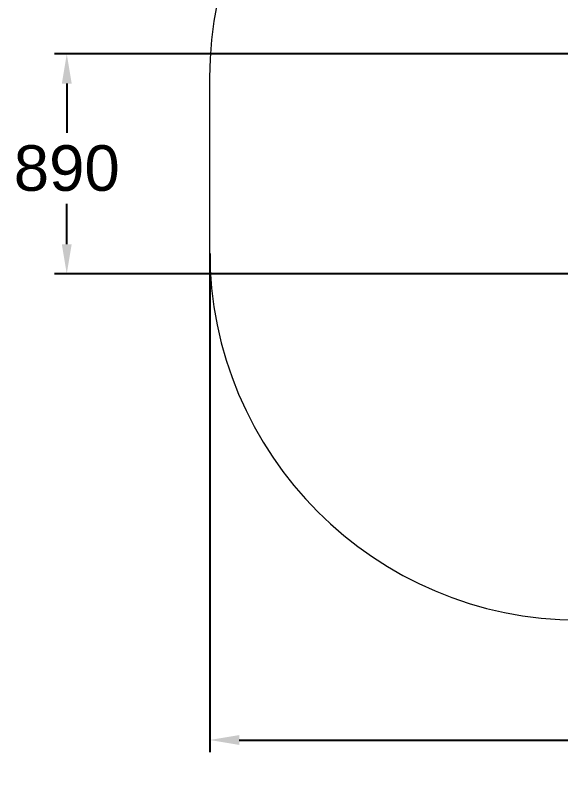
# Model space of a CAD drawing. Extents: x -3514 to 3672, y -2461 to 3671.
# Drawn here: x -3514 to -1294, y -2461 to 605 of the extents above; entities that cross this region are included whole.
import ezdxf

# ---------------------------------------------------------------- set-up
doc = ezdxf.new("R2010")
doc.units = 0
doc.header["$LTSCALE"] = 5
doc.header["$PDMODE"] = 33
doc.header["$PDSIZE"] = 20
doc.layers.get('Defpoints').update_dxf_attribs({"linetype": 'CONTINUOUS'})
doc.layers.add('Lg_area', color=4, linetype='CONTINUOUS')
doc.layers.add('Lg_dim', color=7, linetype='CONTINUOUS')
doc.styles.add('LG1', font='arial.ttf', dxfattribs={"height": 185})
doc.dimstyles.new('LG_DIM', dxfattribs={"dimtxt": 185, "dimasz": 120, "dimexe": 50, "dimexo": 1, "dimgap": 50, "dimtad": 0, "dimtih": 1, "dimtoh": 1, "dimdec": 0, "dimrnd": 10, "dimdsep": 46, "dimtxsty": 'LG1', "dimcen": 2.5, "dimclrt": 4, "dimadec": 4, "dimazin": 0, "dimtfac": 1, "dimtdec": 0, "dimtmove": 0, "dimatfit": 3, "dimfxl": 1, "dimtolj": 1, "dimtzin": 0, "dimarcsym": 0})

# ---------------------------------------------------------------- blocks, each defined once
blk = doc.blocks.new('*D4')
at = {"layer": 'Defpoints', "color": 0}
for p in [(-2722.2, -362.5), (2722.8, -362.5), (2722.8, -2339.6)]:
    blk.add_point(p, dxfattribs=at)
at = {"layer": 'Lg_dim', "color": 0, "lineweight": -2}
for p, q in [((-2722.2, -363.5), (-2722.2, -2389.6)), ((2722.8, -363.5), (2722.8, -2389.6)), ((-2602.2, -2339.6), (-417.4, -2339.6)), ((2602.8, -2339.6), (233.8, -2339.6))]:
    blk.add_line(p, q, dxfattribs=at)
at = {"layer": 'Lg_dim', "color": 0}
for points in [[(-2602.2, -2319.6), (-2602.2, -2359.6), (-2722.2, -2339.6)], [(2602.8, -2359.6), (2602.8, -2319.6), (2722.8, -2339.6)]]:
    blk.add_solid(points, dxfattribs=at)
at = {"layer": 'Lg_dim', "color": 4, "insert": (-91.8, -2339.6), "char_height": 185, "attachment_point": 5, "style": 'LG1'}
blk.add_mtext('\\A1;5440', dxfattribs=at)
blk = doc.blocks.new('*D7')
at = {"layer": 'Defpoints', "color": 0}
for p in [(-1245.9, 446.9), (-3303.4, -446), (-1246, -446)]:
    blk.add_point(p, dxfattribs=at)
at = {"layer": 'Lg_dim', "color": 0, "lineweight": -2}
for p, q in [((-1246.9, 446.9), (-3353.4, 446.9)), ((-3303.4, 326.9), (-3303.4, 126.8)), ((-3303.4, -326), (-3303.4, -162.1)), ((-1247, -446), (-3353.4, -446))]:
    blk.add_line(p, q, dxfattribs=at)
at = {"layer": 'Lg_dim', "color": 0}
for points in [[(-3283.4, 326.9), (-3323.4, 326.9), (-3303.4, 446.9)], [(-3323.4, -326), (-3283.4, -326), (-3303.4, -446)]]:
    blk.add_solid(points, dxfattribs=at)
at = {"layer": 'Lg_dim', "color": 4, "insert": (-3303.4, -17.6), "char_height": 185, "attachment_point": 5, "style": 'LG1'}
blk.add_mtext('\\A1;890', dxfattribs=at)

msp = doc.modelspace()

# ---------------------------------------------------------------- linework, layer by layer
at = {"layer": 'Lg_area', "color": 83, "linetype": 'Continuous', "lineweight": 0}
msp.add_line((-2722.5, 351), (-2722.5, -351), dxfattribs=at)
for centre, start, end in [((-1221.5, 351), 90, 180), ((-1221.5, -351), 180, 270)]:
    msp.add_arc(centre, 1501, start, end, dxfattribs=at)

# ---------------------------------------------------------------- dimensions: what is measured, and where the dimension line sits
at = {"layer": 'Lg_dim'}
dim = msp.add_linear_dim(base=(-3303.4, -446, -424.8), p1=(-1245.9, 446.9, -424.8), p2=(-1246, -446, -424.8), angle=90, dimstyle='LG_DIM', dxfattribs=at)
dim.commit()
dim.dimension.update_dxf_attribs({"geometry": '*D7', "text_midpoint": (-3303.4, -17.6, -424.8), "dimtype": 160})
dim = msp.add_linear_dim(base=(2722.8, -2339.6, -424.8), p1=(-2722.2, -362.5, -424.8), p2=(2722.8, -362.5, -424.8), dimstyle='LG_DIM', dxfattribs=at)
dim.commit()
dim.dimension.update_dxf_attribs({"geometry": '*D4', "text_midpoint": (-91.8, -2339.6, -424.8), "dimtype": 160})

doc.saveas('drawing.dxf')
